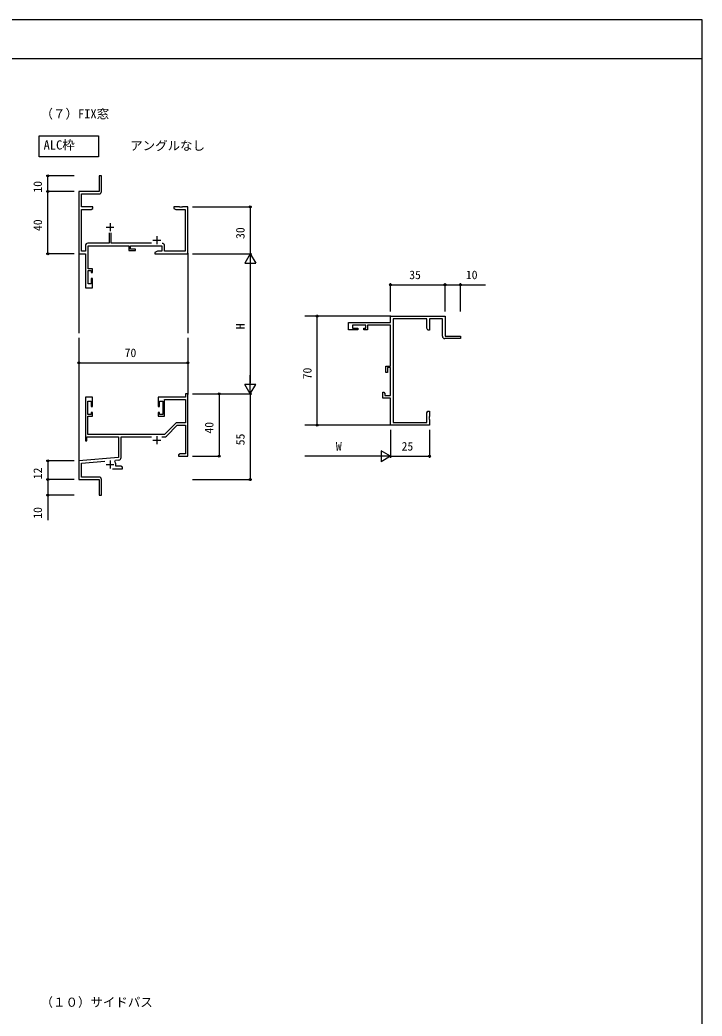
# Model space of a CAD drawing. Units: millimetres, scale not verified. Extents: x -437 to 438, y -681 to 679.
# Drawn here: x 0 to 438, y 5 to 644 of the extents above; entities that cross this region are included whole.
import ezdxf
from ezdxf.enums import TextEntityAlignment as Align

# ---------------------------------------------------------------- set-up
doc = ezdxf.new("R2010")
doc.units = ezdxf.units.MM
doc.header["$LTSCALE"] = 4
for name, color, linetype in [('0-1_USER1', 3, 'Continuous'), ('0-2_YKK_11', 7, 'Continuous'), ('0-3_YKK_12', 2, 'Continuous'), ('0-4_YKK_D', 6, 'Continuous'), ('0-5_YKK_ZWAK', 7, 'Continuous')]:
    doc.layers.add(name, color=color, linetype=linetype)
doc.styles.add('ＭＳ ゴシック', font='')
doc.styles.get('ＭＳ ゴシック').set_extended_font_data('MS Gothic')

msp = doc.modelspace()

# ---------------------------------------------------------------- linework, layer by layer
at = {"layer": '0-1_USER1'}
msp.add_lwpolyline([(12.7, 569.777), (50.7, 569.777), (50.7, 556.42), (12.7, 556.42)], close=True, dxfattribs=at)
at = {"layer": '0-2_YKK_11'}
for p, q in [((58.2, 513.7), (58.2, 508.7)), ((55.7, 511.2), (60.7, 511.2)), ((88.2, 505.4), (88.2, 500.4)), ((85.7, 502.9), (90.7, 502.9)), ((85.7, 374.5), (90.7, 374.5)), ((88.2, 377), (88.2, 372)), ((91.55, 376.57), (93.212, 376.57)), ((55.7, 358.9), (60.7, 358.9)), ((58.2, 361.4), (58.2, 356.4))]:
    msp.add_line(p, q, dxfattribs=at)
for points in [[(52.7, 534), (52.7, 544.2), (51.2, 544.2), (51.2, 534.2), (38.2, 534.2), (38.2, 494.2), (42.4, 494.2), (42.4, 472.2), (47, 472.2), (47, 478.2), (46, 478.2), (46, 474.9), (44.1, 474.9), (44.1, 483.4), (46, 483.4), (46, 482.2), (47, 482.2), (47, 484.4), (44.1, 484.4), (44.1, 499.2), (70.3, 499.2), (70.3, 496.2), (74.5, 496.2), (74.5, 497.2), (71.3, 497.2), (71.3, 499.2), (91.5, 499.2), (91.5, 495.9), (88.559, 495.9), (87, 495), (87, 494.2), (108.2, 494.2), (108.2, 524.2), (104.658, 524.2), (104.475, 524.08), (103.925, 524.08), (103.742, 524.2), (103.658, 524.2), (103.475, 524.08), (102.925, 524.08)], [(42.4, 499.3), (42.4, 495.9), (39.9, 495.9), (39.9, 522.5), (45.988, 522.5), (47.2, 523.2), (47.2, 524.2), (39.9, 524.2), (39.9, 532.5), (51.2, 532.5)], [(102.925, 524.08), (102.742, 524.2), (99.2, 524.2), (99.2, 523.2), (100.412, 522.5), (106.5, 522.5), (106.5, 495.9), (93.2, 495.9), (93.2, 499.23)], [(57.55, 507.5), (57.55, 500.9), (44, 500.9)], [(84.818, 500.9), (58.85, 500.9), (58.85, 507.5)], [(217.2, 445.4), (211.2, 445.4), (211.2, 450), (238.2, 450), (238.2, 454.2), (273.2, 454.2), (273.2, 441.2), (283.2, 441.2), (283.2, 439.7), (273, 439.7)], [(239.9, 452.5), (239.9, 385.9), (261.5, 385.9), (261.5, 391.988), (262.2, 393.2), (263.2, 393.2), (263.2, 389.658), (263.08, 389.475), (263.08, 388.925), (263.2, 388.742), (263.2, 388.658), (263.08, 388.475), (263.08, 387.925), (263.2, 387.742), (263.2, 384.2), (238.2, 384.2), (238.2, 401.4), (233.2, 401.4), (233.2, 405.4), (234, 405.4), (234.5, 404.534), (234.5, 403.1), (238.2, 403.1), (238.2, 421.1), (236.2, 421.1), (236.2, 417.9), (235.2, 417.9), (235.2, 422.1), (238.2, 422.1), (238.2, 448.3), (223.4, 448.3), (223.4, 445.4), (221.2, 445.4), (221.2, 446.4), (222.4, 446.4), (222.4, 448.3), (213.9, 448.3), (213.9, 446.4), (217.2, 446.4), (217.2, 445.4)], [(271.5, 441.2), (271.5, 452.5), (263.2, 452.5), (263.2, 445.2), (262.2, 445.2), (261.5, 446.412), (261.5, 452.5), (239.9, 452.5)], [(94.344, 377.039), (101.375, 384.07), (106.57, 384.07), (106.57, 365.83), (103.291, 365.83), (102.2, 365.2), (102.2, 364.2), (104.242, 364.2), (104.425, 364.32), (104.975, 364.32), (105.158, 364.2), (105.242, 364.2), (105.425, 364.32), (105.975, 364.32), (106.158, 364.2), (108.2, 364.2), (108.2, 404.2), (106.57, 404.2), (106.57, 402.2), (89, 402.2), (89, 396.2), (90, 396.2), (90, 399.5), (92, 399.5), (92, 391), (90, 391), (90, 392.2), (89, 392.2), (89, 390), (93.2, 390), (93.2, 400.57), (106.57, 400.57), (106.57, 385.7), (101.363, 385.7)], [(100.231, 385.231), (93.2, 378.2), (44.03, 378.2), (44.03, 390), (47, 390), (47, 392.2), (46, 392.2), (46, 391), (44.03, 391), (44.03, 399.5), (46, 399.5), (46, 396.2), (47, 396.2), (47, 402.2), (42.4, 402.2), (42.4, 374.2), (43.4, 374.2), (43.4, 376.57), (63.7, 376.57), (63.7, 363.431), (38.2, 361.2), (38.2, 349.2), (51.2, 349.2), (51.2, 344.658), (51.32, 344.475), (51.32, 343.925), (51.2, 343.742), (51.2, 339.2), (52.7, 339.2), (52.7, 349.23)], [(65.33, 363.403), (65.33, 376.57), (84.85, 376.57)], [(51.1, 350.83), (39.83, 350.83), (39.83, 359.706), (54.83, 361.019)], [(59.85, 356.2), (66.2, 356.2), (66.2, 357.2), (65.109, 357.83), (61.9, 357.83), (61.9, 358.9)], [(61.339, 360.859), (61.72, 361.621), (63.869, 361.81)]]:
    msp.add_lwpolyline(points, dxfattribs=at)
for centre, radius, start, end in [((51.2, 534), 1.5, 270.00001, 359.99999), ((44, 499.3), 1.6, 90.00001, 179.99999), ((91.6, 499.23), 1.6, 0.00002, 91.35499), ((273, 441.2), 1.5, 180.00001, 269.99999), ((101.363, 384.1), 1.6, 90, 134.99999), ((93.212, 378.17), 1.6, 270, 314.99999), ((58.2, 358.9), 3.7, 0, 31.96331), ((63.73, 363.403), 1.6, 275, 0.00001), ((51.1, 349.23), 1.6, 0.00001, 89.99999)]:
    msp.add_arc(centre, radius, start, end, dxfattribs=at)
at = {"layer": '0-3_YKK_12'}
for p, q in [((38.2, 494.5), (38.2, 443.2)), ((108.2, 494.5), (108.2, 443.2)), ((238.5, 454.2), (183.2, 454.2)), ((38.2, 440.2), (38.2, 360.925)), ((108.2, 440.2), (108.2, 403.9)), ((238.5, 384.2), (183.2, 384.2))]:
    msp.add_line(p, q, dxfattribs=at)
at = {"layer": '0-4_YKK_D'}
for p, q in [((35.2, 544.2), (17.2, 544.2)), ((18.2, 534.2), (18.2, 544.2)), ((35.2, 534.2), (17.2, 534.2)), ((35.2, 534.2), (17.2, 534.2)), ((18.2, 494.2), (18.2, 534.2)), ((111.2, 524.2), (149.2, 524.2)), ((148.2, 524.2), (148.2, 494.2)), ((35.2, 494.2), (17.2, 494.2)), ((111.2, 494.2), (149.2, 494.2)), ((111.2, 494.2), (149.2, 494.2)), ((148.2, 494.2), (144.7, 488.138)), ((148.2, 494.2), (151.7, 488.138)), ((148.2, 494.2), (148.2, 482.076)), ((144.7, 488.138), (151.7, 488.138)), ((148.2, 487.2), (148.2, 411.2)), ((238.2, 457.2), (238.2, 475.2)), ((238.2, 474.2), (273.2, 474.2)), ((273.2, 457.2), (273.2, 475.2)), ((273.2, 457.2), (273.2, 475.2)), ((283.2, 457.2), (283.2, 475.2)), ((191.2, 384.2), (191.2, 454.2)), ((38.2, 424.2), (108.2, 424.2)), ((148.2, 404.2), (148.2, 416.324)), ((148.2, 404.2), (144.7, 410.262)), ((151.7, 410.262), (144.7, 410.262)), ((148.2, 404.2), (151.7, 410.262)), ((111.2, 404.2), (149.2, 404.2)), ((111.2, 404.2), (149.2, 404.2)), ((111.2, 404.2), (129.2, 404.2)), ((128.2, 404.2), (128.2, 364.2)), ((148.2, 404.2), (148.2, 349.2)), ((238.2, 381.2), (238.2, 363.2)), ((238.2, 381.2), (238.2, 363.2)), ((263.2, 381.2), (263.2, 363.2)), ((238.2, 364.2), (232.138, 367.7)), ((232.138, 367.7), (232.138, 360.7)), ((35.2, 361.2), (17.2, 361.2)), ((18.2, 361.2), (18.2, 349.2)), ((111.2, 364.2), (129.2, 364.2)), ((231.2, 364.2), (183.2, 364.2)), ((238.2, 364.2), (226.076, 364.2)), ((238.2, 364.2), (232.138, 360.7)), ((238.2, 364.2), (263.2, 364.2)), ((35.2, 349.2), (17.2, 349.2)), ((35.2, 349.2), (17.2, 349.2)), ((111.2, 349.2), (149.2, 349.2)), ((35.2, 339.2), (17.2, 339.2))]:
    msp.add_line(p, q, dxfattribs=at)
for points in [[(273.2, 474.2), (283.2, 474.2), (299.125, 474.2)], [(18.2, 349.2), (18.2, 339.2), (18.2, 323.275)]]:
    msp.add_lwpolyline(points, dxfattribs=at)
for centre in [(18.2, 544.2), (18.2, 534.2), (18.2, 534.2), (148.2, 524.2), (18.2, 494.2), (238.2, 474.2), (273.2, 474.2), (273.2, 474.2), (283.2, 474.2), (191.2, 454.2), (38.2, 424.2), (108.2, 424.2), (128.2, 404.2), (191.2, 384.2), (128.2, 364.2), (263.2, 364.2), (18.2, 361.2), (18.2, 349.2), (18.2, 349.2), (148.2, 349.2), (18.2, 339.2)]:
    msp.add_circle(centre, 0.637, dxfattribs=at)
at = {"layer": '0-5_YKK_ZWAK'}
for p, q in [((438.2, 644.2), (-436.8, 644.2)), ((438.2, 619.2), (-436.8, 619.2))]:
    msp.add_line(p, q, dxfattribs=at)
msp.add_lwpolyline([(-436.8, -680.8), (438.2, -680.8), (438.2, 644.2)], dxfattribs=at)

# ---------------------------------------------------------------- texts
at = {"layer": '0-1_USER1', "style": 'ＭＳ ゴシック'}
for s, p in [('（７）FIX窓', (13.609, 579.245)), ('ALC枠', (15.564, 559.291)), ('アングルなし', (71.155, 558.836)), ('（１０）サイドパス', (13.609, 9.2))]:
    msp.add_text(s, height=5.865, dxfattribs=at).set_placement(p, align=Align.BOTTOM_LEFT)
at = {"layer": '0-4_YKK_D', "style": 'ＭＳ ゴシック'}
for s, p in [('10', (16.2, 533.362)), ('40', (16.2, 508.745)), ('30', (146.2, 503.66)), ('H', (146.2, 445.706)), ('70', (189.2, 413.575)), ('40', (126.2, 378.745)), ('55', (146.2, 371.245)), ('12', (16.2, 349.447)), ('10', (16.2, 324.124))]:
    msp.add_text(s, height=5.499, rotation=90, dxfattribs=at).set_placement(p, align=Align.BOTTOM_LEFT)
for s, p in [('35', (250.245, 476.2)), ('10', (286.599, 476.2)), ('70', (67.575, 426.2)), ('W', (203.152, 366.2)), ('25', (245.339, 366.2))]:
    msp.add_text(s, height=5.499, dxfattribs=at).set_placement(p, align=Align.BOTTOM_LEFT)

doc.saveas('drawing.dxf')
